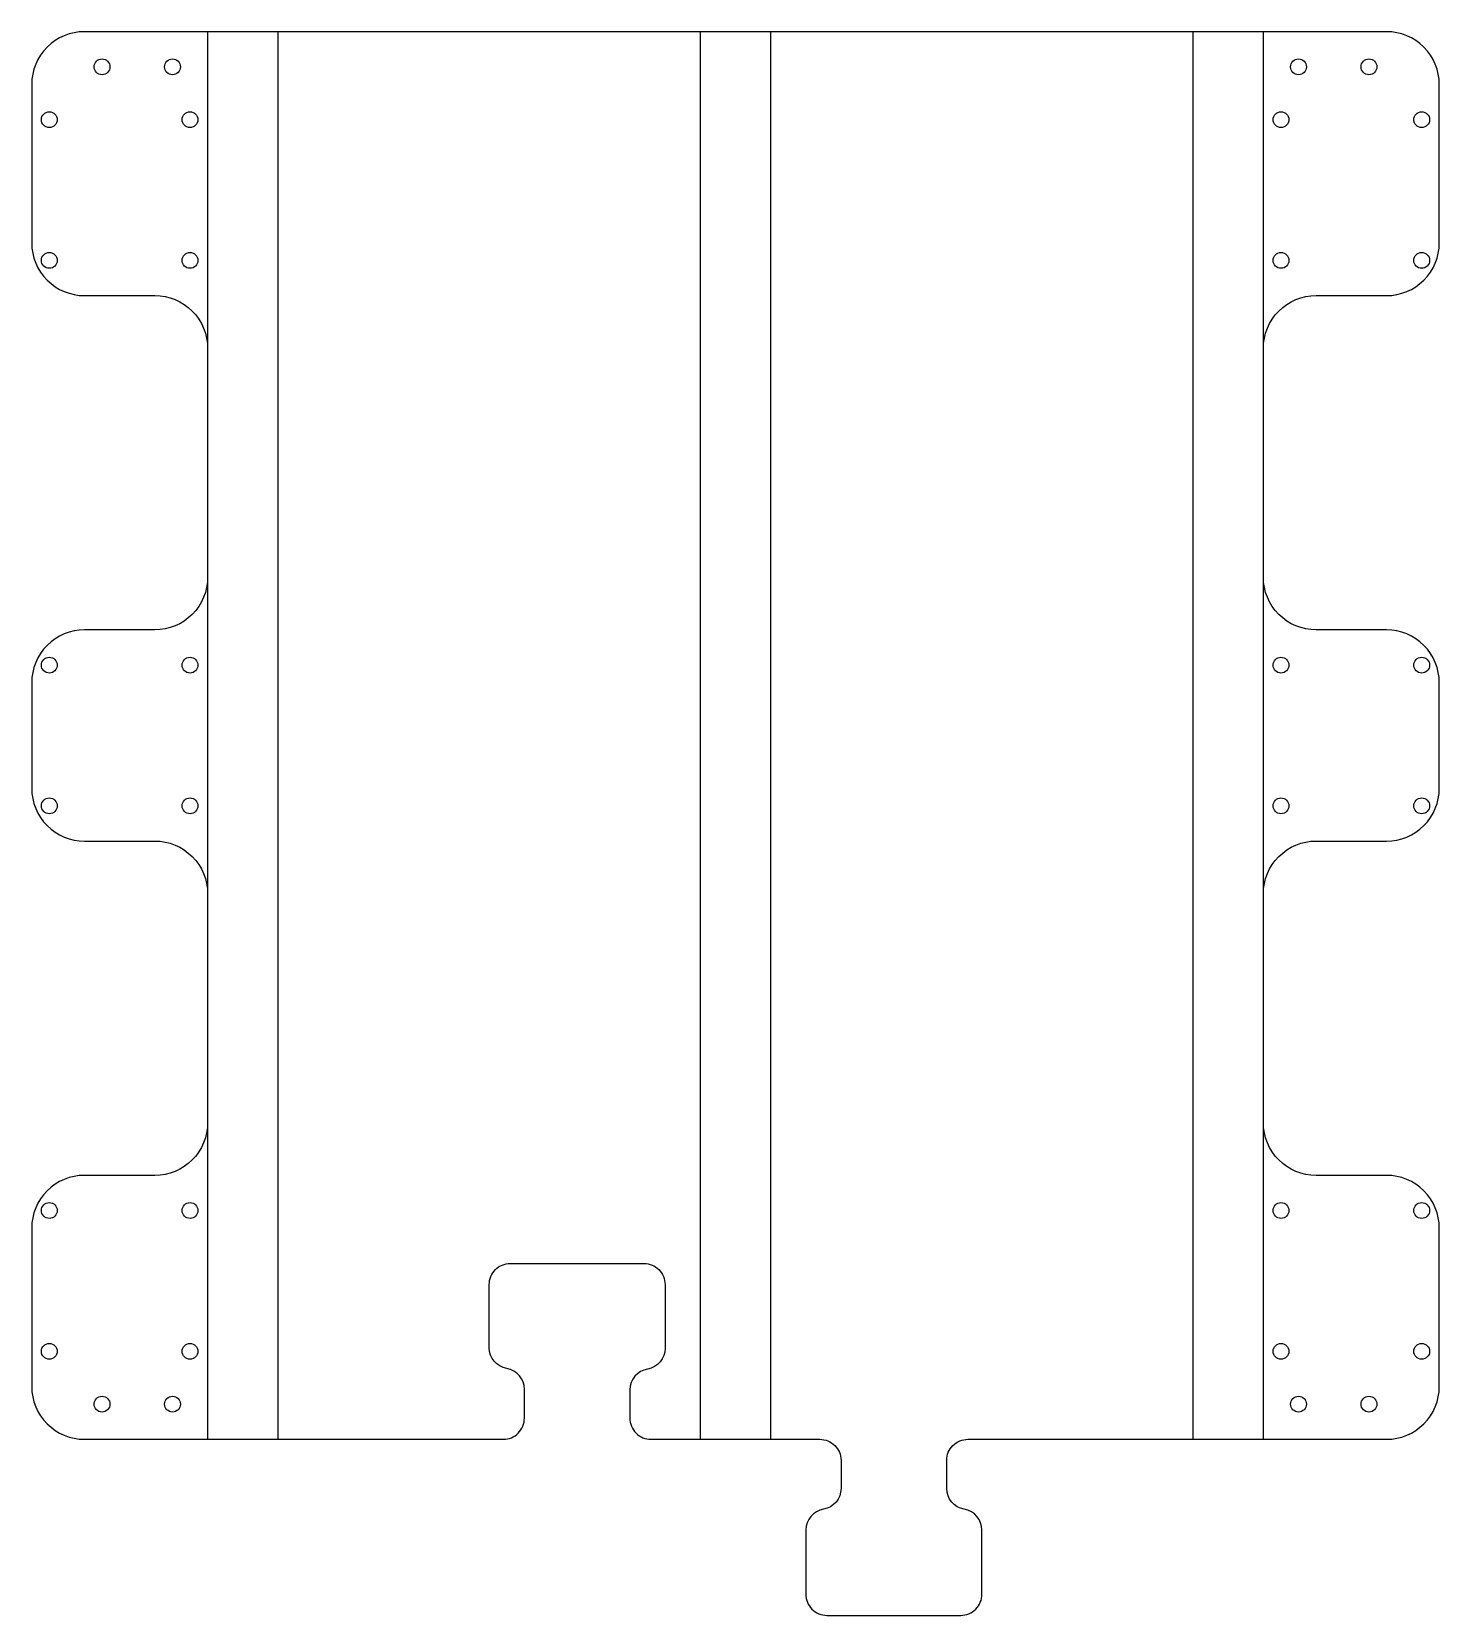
# Model space of a CAD drawing. Extents: x -200 to 200, y -250 to 200.
import ezdxf

# ---------------------------------------------------------------- set-up
doc = ezdxf.new("R2010")
doc.units = 0
doc.layers.get('0').update_dxf_attribs({"linetype": 'CONTINUOUS'})

msp = doc.modelspace()

# ---------------------------------------------------------------- linework, layer by layer
msp.add_line((-150, 45), (-150, -45))
msp.add_lwpolyline([(-64.98, -179.89, -0.365977), (-69.98, -173.97), (-69.98, -156.03, -0.414214), (-63.98, -150.03), (-26.02, -150.03, -0.414214), (-20.02, -156.03), (-20.02, -174.14, -0.365977), (-25.02, -180.06, 0.365977), (-30.02, -185.97), (-30.02, -194, 0.414214), (-24.02, -200), (23.97, -200, -0.414214), (29.98, -206), (29.98, -213.97, -0.365977), (24.98, -219.89, 0.365977), (19.98, -225.81), (19.98, -244.03, 0.414214), (25.98, -250.03), (64.03, -250.03, 0.414214), (70.02, -244.03), (70.02, -225.81, 0.365977), (65.02, -219.89, -0.365977), (60.02, -213.97), (60.02, -206, -0.414214), (66.02, -200), (185, -200, 0.414214), (200, -185), (200, -140, 0.414214), (185, -125), (165, -125, -0.414214), (150, -110), (150, -45, -0.414214), (165, -30), (185, -30, 0.414214), (200, -15), (200, 15, 0.414214), (185, 30), (165, 30, -0.414214), (150, 45), (150, 110, -0.414214), (165, 125), (185, 125, 0.414214), (200, 140), (200, 185, 0.414214), (185, 200), (-185, 200, 0.414214), (-200, 185), (-200, 140, 0.414214), (-185, 125), (-165, 125, -0.414214), (-150, 110), (-150, 45, -0.414214), (-165, 30), (-185, 30, 0.414214), (-200, 15), (-200, -15, 0.414214), (-185, -30), (-165, -30, -0.414214), (-150, -45), (-150, -110, -0.414214), (-165, -125), (-185, -125, 0.414214), (-200, -140), (-200, -185, 0.414214), (-185, -200), (-65.97, -200, 0.414214), (-59.98, -194), (-59.98, -185.81, 0.365977)], format="xyb", close=True)
for points in [[(-150, 200), (-150, 110)], [(-130, -200), (-130, 200)], [(-10, 200), (-10, -200)], [(10, -200), (10, 200)], [(130, 200), (130, -200)], [(150, 110), (150, 200)], [(150, -45), (150, 45)], [(-150, -110), (-150, -200)], [(150, -200), (150, -110)]]:
    msp.add_lwpolyline(points)
for centre in [(-180, 190), (-160, 190), (160, 190), (180, 190), (-195, 175), (-155, 175), (155, 175), (195, 175), (-195, 135), (-155, 135), (155, 135), (195, 135), (-195, 20), (-155, 20), (155, 20), (195, 20), (-195, -20), (-155, -20), (155, -20), (195, -20), (-195, -135), (-155, -135), (155, -135), (195, -135), (-195, -175), (-155, -175), (155, -175), (195, -175), (-180, -190), (-160, -190), (160, -190), (180, -190)]:
    msp.add_circle(centre, 2.25)

doc.saveas('drawing.dxf')
